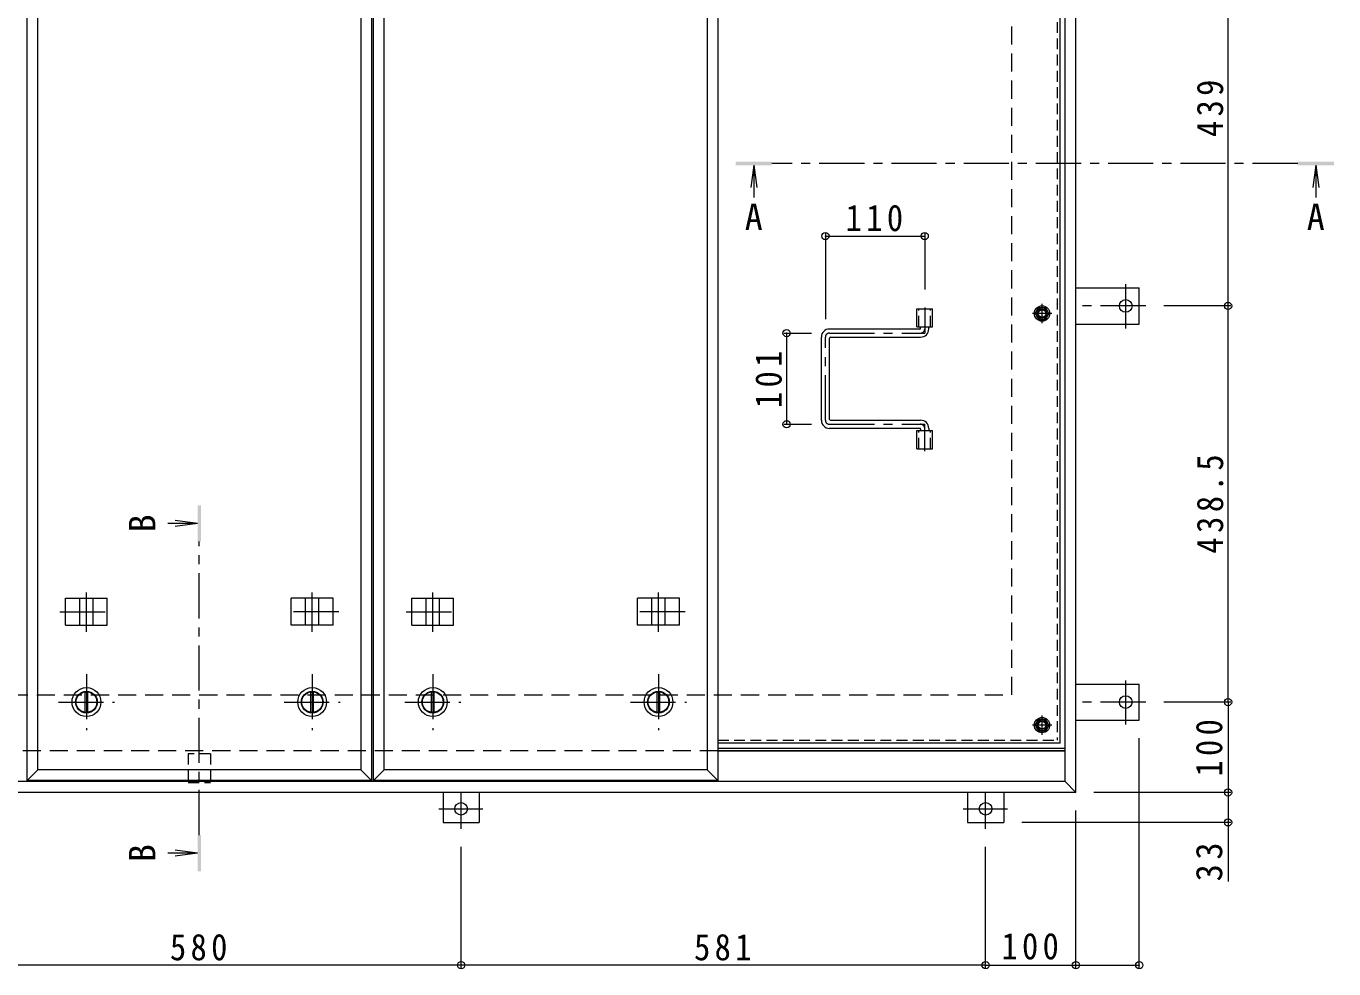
# Model space of a CAD drawing. Units: millimetres at full size, sheet at 1:10. Extents: x -2673 to 2783, y -1962 to 1837.
# Drawn here: x -1587 to -139, y -250 to 794 of the extents above; entities that cross this region are included whole.
import ezdxf
from ezdxf.enums import TextEntityAlignment as Align

# ---------------------------------------------------------------- set-up
doc = ezdxf.new("R2010")
doc.units = ezdxf.units.MM
doc.header["$LTSCALE"] = 10
doc.header["$PDMODE"] = 32
doc.header["$PDSIZE"] = 8
for name, pattern in [('CHAIN1', [8, 5, -1, 1, -1]), ('DASHED1', [1.8, 1.2, -0.6]), ('DASHED2', [3, 2, -1])]:
    doc.linetypes.add(name, pattern=pattern)
for name, color, linetype, lineweight in [('0-1_躯体', 2, 'DASHED2', 9), ('0-2_仕上', 3, 'Continuous', 9), ('0-3_建具', 4, 'Continuous', 9), ('0-5_寸法', 4, 'Continuous', 9), ('0-6_ハッチ', 6, 'Continuous', 9), ('0-7', 5, 'Continuous', 5), ('0-A', 3, 'CHAIN1', 9), ('0-B', 2, 'Continuous', 9), ('0-C', 2, 'Continuous', 9), ('0-E', 3, 'Continuous', 9), ('0-F', 7, 'Continuous', 9)]:
    doc.layers.add(name, color=color, linetype=linetype, lineweight=lineweight)
doc.styles.add('ＭＳ ゴシック', font='')
doc.styles.get('ＭＳ ゴシック').set_extended_font_data('MS Gothic')

msp = doc.modelspace()

# ---------------------------------------------------------------- linework, layer by layer
at = {"layer": '0-1_躯体'}
for p, q in [((-495.56, 53.62), (-495.56, 1353.62)), ((-2295.56, 53.62), (-495.56, 53.62)), ((-821.19, -8.38), (-2354.56, -8.38))]:
    msp.add_line(p, q, dxfattribs=at)
at = {"layer": '0-1_躯体', "linetype": 'Continuous'}
msp.add_line((-436.56, -8.38), (-821.19, -8.38), dxfattribs=at)
at = {"layer": '0-2_仕上'}
for p, q in [((-1586.31, -41.38), (-1586.31, 1448.62)), ((-1204.81, 1448.62), (-1204.81, -41.38)), ((-1202.69, -41.38), (-1202.69, 1448.62)), ((-821.19, 1448.62), (-821.19, -41.38)), ((-1574.31, -29.38), (-1574.31, 1436.62)), ((-1216.81, 1436.62), (-1216.81, -29.38)), ((-1190.69, -29.38), (-1190.69, 1436.62)), ((-833.19, 1436.62), (-833.19, -29.38)), ((-600.71, 461.12), (-600.71, 481.12)), ((-600.71, 481.12), (-583.41, 481.12)), ((-583.41, 461.12), (-583.41, 481.12)), ((-600.71, 461.12), (-583.41, 461.12)), ((-600.71, 326.12), (-600.71, 346.12)), ((-600.71, 346.12), (-583.41, 346.12)), ((-583.41, 326.12), (-583.41, 346.12)), ((-600.71, 326.12), (-583.41, 326.12)), ((-1586.31, -41.38), (-1574.31, -29.38)), ((-1216.81, -29.38), (-1574.31, -29.38)), ((-1202.69, -41.38), (-1190.69, -29.38)), ((-833.19, -29.38), (-1190.69, -29.38))]:
    msp.add_line(p, q, dxfattribs=at)
at = {"layer": '0-2_仕上', "color": 4}
for p, q in [((-781.44, 640), (-784.71, 615.21)), ((-781.44, 640), (-781.44, 604.39)), ((-781.44, 640), (-778.18, 615.21)), ((-158.86, 640), (-162.12, 615.21)), ((-158.86, 640), (-155.6, 615.21)), ((-158.86, 640), (-158.86, 604.39))]:
    msp.add_line(p, q, dxfattribs=at)
at = {"layer": '0-2_仕上', "color": 4, "linetype": 'CHAIN1'}
msp.add_line((-178.86, 642), (-761.44, 642), dxfattribs=at)
at = {"layer": '0-2_仕上', "linetype": 'DASHED1'}
for p, q in [((-598.41, 461.12), (-598.41, 481.12)), ((-585.71, 461.12), (-585.71, 481.12)), ((-598.41, 326.12), (-598.41, 346.12)), ((-585.71, 326.12), (-585.71, 346.12))]:
    msp.add_line(p, q, dxfattribs=at)
at = {"layer": '0-2_仕上'}
for points in [[(-1216.81, -29.38), (-1204.81, -41.38), (-1586.31, -41.38)], [(-833.19, -29.38), (-821.19, -41.38), (-1202.69, -41.38)]]:
    msp.add_lwpolyline(points, dxfattribs=at)
at = {"layer": '0-2_仕上', "color": 4}
for points in [[(-801.44, 640), (-801.44, 644), (-761.44, 640), (-761.44, 644)], [(-178.86, 640), (-178.86, 644), (-138.86, 640), (-138.86, 644)]]:
    msp.add_solid(points, dxfattribs=at)
at = {"layer": '0-3_建具', "color": 2}
for p, q in [((-436.56, -42.38), (-436.56, 1449.62)), ((-424.56, -54.38), (-424.56, 1461.62)), ((-436.56, -8.38), (-821.19, -8.38)), ((-436.56, -42.38), (-2354.56, -42.38)), ((-424.56, -54.38), (-436.56, -42.38)), ((-424.56, -54.38), (-2366.56, -54.38))]:
    msp.add_line(p, q, dxfattribs=at)
at = {"layer": '0-3_建具'}
for p, q in [((-1543.65, 160.62), (-1497.47, 160.62)), ((-1543.65, 130.62), (-1543.65, 160.62)), ((-1528.06, 130.62), (-1528.06, 160.62)), ((-1513.06, 130.62), (-1513.06, 160.62)), ((-1497.47, 130.62), (-1497.47, 160.62)), ((-1247.47, 160.62), (-1293.65, 160.62)), ((-1293.65, 130.62), (-1293.65, 160.62)), ((-1278.06, 130.62), (-1278.06, 160.62)), ((-1263.06, 130.62), (-1263.06, 160.62)), ((-1247.47, 130.62), (-1247.47, 160.62)), ((-1160.02, 160.62), (-1113.85, 160.62)), ((-1160.02, 130.62), (-1160.02, 160.62)), ((-1144.44, 130.62), (-1144.44, 160.62)), ((-1129.44, 130.62), (-1129.44, 160.62)), ((-1113.85, 130.62), (-1113.85, 160.62)), ((-863.85, 160.62), (-910.02, 160.62)), ((-910.02, 130.62), (-910.02, 160.62)), ((-894.44, 130.62), (-894.44, 160.62)), ((-879.44, 130.62), (-879.44, 160.62)), ((-863.85, 130.62), (-863.85, 160.62)), ((-1543.65, 130.62), (-1497.47, 130.62)), ((-1247.47, 130.62), (-1293.65, 130.62)), ((-1160.02, 130.62), (-1113.85, 130.62)), ((-863.85, 130.62), (-910.02, 130.62))]:
    msp.add_line(p, q, dxfattribs=at)
at = {"layer": '0-3_建具', "linetype": 'CHAIN1'}
for p, q in [((-1520.56, 123.5), (-1520.56, 166.74)), ((-1270.56, 123.5), (-1270.56, 166.74)), ((-1136.94, 123.5), (-1136.94, 166.74)), ((-886.94, 123.5), (-886.94, 166.74)), ((-1549.97, 145.62), (-1491.15, 145.62)), ((-1241.15, 145.62), (-1299.97, 145.62)), ((-1166.35, 145.62), (-1107.53, 145.62)), ((-857.53, 145.62), (-916.35, 145.62))]:
    msp.add_line(p, q, dxfattribs=at)
at = {"layer": '0-5_寸法'}
for p, q in [((-1397.56, 243.38), (-1422.35, 246.64)), ((-1397.56, 243.38), (-1430.33, 243.38)), ((-1397.56, 243.38), (-1422.35, 240.11)), ((-1397.56, -121.69), (-1430.33, -121.69)), ((-1397.56, -121.69), (-1422.35, -118.43)), ((-1397.56, -121.69), (-1422.35, -124.95))]:
    msp.add_line(p, q, dxfattribs=at)
at = {"layer": '0-5_寸法', "linetype": 'CHAIN1'}
msp.add_line((-1395.56, -101.69), (-1395.56, 223.38), dxfattribs=at)
at = {"layer": '0-5_寸法', "color": 7, "linetype": 'DASHED1'}
for q in [(-1407.86, -11.58), (-1383.26, -43.58)]:
    msp.add_line((-1383.26, -11.58), q, dxfattribs=at)
at = {"layer": '0-5_寸法', "color": 7}
msp.add_line((-256.04, -87.58), (-256.04, -152.87), dxfattribs=at)
at = {"layer": '0-5_寸法', "color": 7, "linetype": 'DASHED1'}
msp.add_lwpolyline([(-1407.86, -11.58), (-1407.86, -43.58), (-1383.26, -43.58)], dxfattribs=at)
at = {"layer": '0-5_寸法'}
for points in [[(-1393.56, 263.38), (-1397.56, 263.38), (-1393.56, 223.38), (-1397.56, 223.38)], [(-1397.56, -141.69), (-1393.56, -141.69), (-1397.56, -101.69), (-1393.56, -101.69)]]:
    msp.add_solid(points, dxfattribs=at)
at = {"layer": '0-6_ハッチ', "linetype": 'CHAIN1'}
for p, q in [((-592.06, 482.5), (-592.06, 454.12)), ((-702.06, 357.63), (-702.06, 449.61)), ((-697.55, 454.12), (-592.06, 454.12)), ((-697.55, 353.12), (-592.06, 353.12)), ((-592.06, 323.23), (-592.06, 353.12))]:
    msp.add_line(p, q, dxfattribs=at)
at = {"layer": '0-6_ハッチ'}
for p, q in [((-706.56, 357.62), (-706.56, 449.62)), ((-597.56, 458.62), (-697.56, 458.62)), ((-696.56, 449.62), (-596.56, 449.62)), ((-596.56, 459.62), (-596.56, 461.12)), ((-587.56, 458.62), (-587.56, 461.12)), ((-697.56, 358.62), (-697.56, 448.62)), ((-597.56, 348.62), (-697.56, 348.62)), ((-696.56, 357.62), (-596.56, 357.62)), ((-587.56, 348.62), (-587.56, 346.12)), ((-596.56, 347.62), (-596.56, 346.12)), ((-821.19, -5.38), (-436.56, -5.38)), ((-821.19, -8.38), (-436.56, -8.38))]:
    msp.add_line(p, q, dxfattribs=at)
for centre, radius, start, end in [((-697.56, 449.62), 9, 90, 180), ((-696.56, 448.62), 1, 90, 180), ((-597.56, 459.62), 1, 270, 0), ((-596.56, 458.62), 9, 270, 0), ((-697.56, 357.62), 9, 180, 270), ((-696.56, 358.62), 1, 180, 270), ((-597.56, 347.62), 1, 0, 90), ((-596.56, 348.62), 9, 0, 90)]:
    msp.add_arc(centre, radius, start, end, dxfattribs=at)
at = {"layer": '0-6_ハッチ', "linetype": 'CHAIN1'}
for centre, radius, start, end in [((-697.55, 449.61), 4.51, 90, 180), ((-596.56, 458.62), 4.5, 270.29569, 0), ((-697.55, 357.63), 4.51, 180, 270), ((-596.56, 348.62), 4.5, 0, 89.70431)]:
    msp.add_arc(centre, radius, start, end, dxfattribs=at)
at = {"layer": '0-7'}
for centre, radius in [((-462.06, 475.79), 5), ((-462.06, 475.79), 4.19), ((-462.06, 20.12), 5), ((-462.06, 20.12), 4.19)]:
    msp.add_circle(centre, radius, dxfattribs=at)
at = {"layer": '0-A', "linetype": 'DASHED1'}
for p in [(-445.26, 852.37), (-821.19, 3.32)]:
    msp.add_line(p, (-445.26, 3.32), dxfattribs=at)
at = {"layer": '0-A', "linetype": 'Continuous'}
for q in [(-442.06, 851.13), (-821.19, 0.12)]:
    msp.add_line((-442.06, 0.12), q, dxfattribs=at)
at = {"layer": '0-A'}
for p, q in [((-462.06, 465.11), (-462.06, 486.47)), ((-451.38, 475.79), (-472.74, 475.79)), ((-462.06, 9.44), (-462.06, 30.8)), ((-451.38, 20.12), (-472.74, 20.12))]:
    msp.add_line(p, q, dxfattribs=at)
at = {"layer": '0-B'}
for p, q in [((-469.56, 475.79), (-465.81, 482.29)), ((-465.81, 482.29), (-458.31, 482.29)), ((-454.56, 475.79), (-458.31, 482.29)), ((-454.56, 475.79), (-458.31, 469.29)), ((-469.56, 20.12), (-465.81, 26.62)), ((-465.81, 26.62), (-458.31, 26.62)), ((-454.56, 20.12), (-458.31, 26.62)), ((-454.56, 20.12), (-458.31, 13.62))]:
    msp.add_line(p, q, dxfattribs=at)
for points in [[(-469.56, 475.79), (-465.81, 469.29), (-458.31, 469.29)], [(-469.56, 20.12), (-465.81, 13.62), (-458.31, 13.62)]]:
    msp.add_lwpolyline(points, dxfattribs=at)
for centre, radius in [((-462.06, 475.79), 8.5), ((-462.06, 475.79), 6.5), ((-462.06, 20.12), 8.5), ((-462.06, 20.12), 6.5)]:
    msp.add_circle(centre, radius, dxfattribs=at)
at = {"layer": '0-C', "linetype": 'CHAIN1'}
for p, q in [((-1520.56, 76.62), (-1520.56, 14.62)), ((-1270.56, 76.62), (-1270.56, 14.62)), ((-1136.94, 76.62), (-1136.94, 14.62)), ((-886.94, 76.62), (-886.94, 14.62)), ((-1551.56, 45.62), (-1489.56, 45.62)), ((-1301.56, 45.62), (-1239.56, 45.62)), ((-1167.94, 45.62), (-1105.94, 45.62)), ((-917.94, 45.62), (-855.94, 45.62))]:
    msp.add_line(p, q, dxfattribs=at)
at = {"layer": '0-C'}
for p, q in [((-1522.06, 34.22), (-1522.06, 57.02)), ((-1519.06, 34.22), (-1519.06, 57.02)), ((-1272.06, 34.22), (-1272.06, 57.02)), ((-1269.06, 34.22), (-1269.06, 57.02)), ((-1138.44, 34.22), (-1138.44, 57.02)), ((-1135.44, 34.22), (-1135.44, 57.02)), ((-888.44, 34.22), (-888.44, 57.02)), ((-885.44, 34.22), (-885.44, 57.02))]:
    msp.add_line(p, q, dxfattribs=at)
for centre, radius in [((-1520.56, 45.62), 16), ((-1270.56, 45.62), 16), ((-1136.94, 45.62), 16), ((-886.94, 45.62), 16), ((-1520.56, 45.62), 12), ((-1520.56, 45.62), 11.5), ((-1270.56, 45.62), 12), ((-1270.56, 45.62), 11.5), ((-1136.94, 45.62), 12), ((-1136.94, 45.62), 11.5), ((-886.94, 45.62), 12), ((-886.94, 45.62), 11.5)]:
    msp.add_circle(centre, radius, dxfattribs=at)
at = {"layer": '0-E', "linetype": 'CHAIN1'}
for p, q in [((-369.36, 459.28), (-369.36, 508.17)), ((-347.2, 484.12), (-424.56, 484.12)), ((-369.36, 20.78), (-369.36, 69.67)), ((-347.2, 45.62), (-424.56, 45.62)), ((-1105.56, -94.74), (-1105.56, -54.58)), ((-524.56, -94.74), (-524.56, -54.58)), ((-1130.4, -72.58), (-1081.51, -72.58)), ((-549.4, -72.58), (-500.51, -72.58))]:
    msp.add_line(p, q, dxfattribs=at)
at = {"layer": '0-E'}
for p, q in [((-424.56, 504.12), (-354.36, 504.12)), ((-354.36, 464.12), (-354.36, 504.12)), ((-424.56, 464.12), (-354.36, 464.12)), ((-424.56, 65.62), (-354.36, 65.62)), ((-354.36, 25.62), (-354.36, 65.62)), ((-424.56, 25.62), (-354.36, 25.62)), ((-1125.56, -54.38), (-1125.56, -87.58)), ((-1085.56, -54.38), (-1085.56, -87.58)), ((-544.56, -54.38), (-544.56, -87.58)), ((-504.56, -54.38), (-504.56, -87.58)), ((-1125.56, -87.58), (-1085.56, -87.58)), ((-544.56, -87.58), (-504.56, -87.58))]:
    msp.add_line(p, q, dxfattribs=at)
for centre in [(-369.36, 484.12), (-369.36, 45.62), (-1105.56, -72.58), (-524.56, -72.58)]:
    msp.add_circle(centre, 7, dxfattribs=at)
at = {"layer": '0-F'}
for p, q in [((-256.04, 484.12), (-256.04, 923.12)), ((-702.06, 564.54), (-702.06, 469.61)), ((-702.06, 561.54), (-592.06, 561.54)), ((-592.06, 564.54), (-592.06, 502.5)), ((-253.04, 484.12), (-327.2, 484.12)), ((-256.04, 45.62), (-256.04, 484.12)), ((-748.03, 454.12), (-717.55, 454.12)), ((-745.03, 454.12), (-745.03, 353.12)), ((-748.03, 353.12), (-717.55, 353.12)), ((-253.04, 45.62), (-327.2, 45.62)), ((-256.04, 45.62), (-256.04, -54.38)), ((-354.36, -248.71), (-354.36, 5.62)), ((-253.04, -54.38), (-404.56, -54.38)), ((-256.04, -54.38), (-256.04, -87.58)), ((-424.56, -248.71), (-424.56, -74.38)), ((-253.04, -87.58), (-484.56, -87.58)), ((-1105.56, -248.71), (-1105.56, -114.74)), ((-524.56, -248.71), (-524.56, -114.74)), ((-1105.56, -245.71), (-1685.56, -245.71)), ((-524.56, -245.71), (-1105.56, -245.71)), ((-524.56, -245.71), (-424.56, -245.71)), ((-424.56, -245.71), (-354.36, -245.71))]:
    msp.add_line(p, q, dxfattribs=at)
for p in [(-702.06, 561.54), (-592.06, 561.54), (-256.04, 484.12), (-745.03, 454.12), (-745.03, 353.12), (-256.04, 45.62), (-256.04, -54.38), (-256.04, -87.58), (-1105.56, -245.71), (-524.56, -245.71), (-424.56, -245.71), (-354.36, -245.71)]:
    msp.add_point(p, dxfattribs=at)

# ---------------------------------------------------------------- texts
at = {"layer": '0-5_寸法', "color": 2, "style": 'ＭＳ ゴシック'}
for p in [(-791.44, 559.3), (-168.86, 559.3)]:
    msp.add_text('A', height=29.33, dxfattribs=at).set_placement(p, align=Align.BOTTOM_LEFT)
for p in [(-1435.43, 233.38), (-1435.43, -131.69)]:
    msp.add_text('B', height=29.33, rotation=90, dxfattribs=at).set_placement(p, align=Align.BOTTOM_LEFT)
at = {"layer": '0-F', "color": 2, "char_height": 29.33, "attachment_point": 7, "rotation": 90, "style": 'ＭＳ ゴシック'}
for s, insert in [('\\T1.27;\\W0.9;439', (-261.04, 671.12)), ('\\T1.27;\\W0.9;101', (-750.03, 371.12)), ('\\T1.28;\\W0.9;438.5', (-261.04, 209.87)), ('\\T1.27;\\W0.9;100', (-262.04, -36.88)), ('\\T1.27;\\W0.95;33', (-262.04, -152.87))]:
    msp.add_mtext(s, dxfattribs=dict(at, insert=insert))
at = {"layer": '0-F', "color": 2, "char_height": 29.33, "attachment_point": 7, "style": 'ＭＳ ゴシック'}
for s, insert in [('\\T1.27;\\W0.9;110', (-679.56, 566.54)), ('\\T1.27;\\W0.9;580', (-1428.06, -240.71)), ('\\T1.27;\\W0.9;581', (-847.56, -240.71)), ('\\T1.27;\\W0.9;100', (-507.06, -239.71))]:
    msp.add_mtext(s, dxfattribs=dict(at, insert=insert))

doc.saveas('drawing.dxf')
